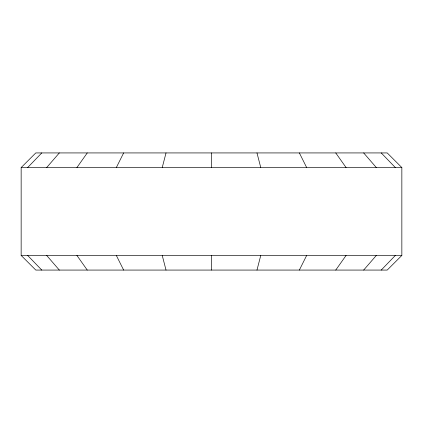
<?xml version="1.0" encoding="UTF-8"?>
<svg xmlns="http://www.w3.org/2000/svg" width="423" height="423" viewBox="0 0 423 423"><rect width="100%" height="100%" fill="white"/><g stroke="black" fill="none" stroke-linecap="round" stroke-linejoin="round"><path stroke-width="0.63" d="M162.236 167.571L166.022 152.93M256.978 270.07L260.764 255.429M116.325 167.571L123.648 152.93M299.352 270.07L306.675 255.429M76.901 167.571L87.254 152.93M335.746 270.07L346.099 255.429M46.652 167.571L59.331 152.93M363.669 270.07L376.348 255.429M27.638 167.571L41.782 152.93M381.218 270.07L395.362 255.429M21.15 167.571L35.791 152.93L387.209 152.93L401.85 167.571L401.85 255.429L387.209 270.07L35.791 270.07L21.15 255.429L21.15 167.571L401.85 167.571M21.15 255.429L401.85 255.429M381.218 152.93L395.362 167.571M27.638 255.429L41.782 270.07M363.669 152.93L376.348 167.571M46.652 255.429L59.331 270.07M335.746 152.93L346.099 167.571M76.901 255.429L87.254 270.07M299.352 152.93L306.675 167.571M116.325 255.429L123.648 270.07M256.978 152.93L260.764 167.571M162.236 255.429L166.022 270.07M211.5 152.93L211.5 167.571M211.5 255.429L211.5 270.07"/></g></svg>
